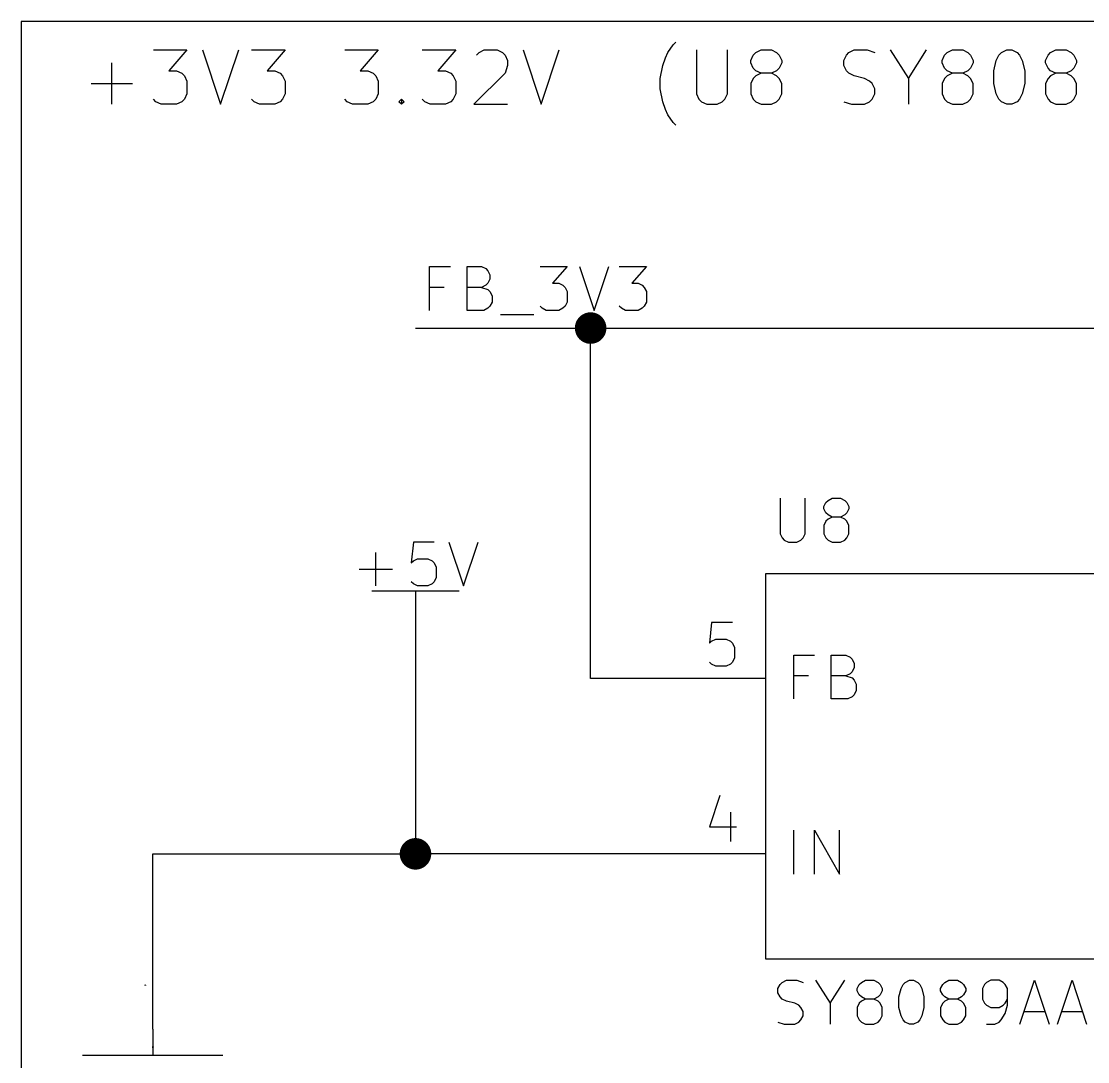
# Model space of a CAD drawing. Header units: millimetres. Extents: x 5 to 293, y -205 to -3.
# Drawn here: x 182.88 to 213.8, y -91.11 to -60.96 of the extents above; entities that cross this region are included whole.
import ezdxf

# ---------------------------------------------------------------- set-up
doc = ezdxf.new("R2010")
doc.units = ezdxf.units.MM
for name, color, linetype in [('GREENSIXTYFIVE', 129, 'CONTINUOUS'), ('LIGHTGREEN', 92, 'CONTINUOUS'), ('LIGHTMAGENTA', 212, 'CONTINUOUS'), ('LIGHTRED', 12, 'CONTINUOUS'), ('RED', 14, 'CONTINUOUS'), ('REDSIX', 19, 'CONTINUOUS')]:
    doc.layers.add(name, color=color, linetype=linetype)

msp = doc.modelspace()

# ---------------------------------------------------------------- linework, layer by layer
at = {"layer": 'GREENSIXTYFIVE', "linetype": 'CONTINUOUS'}
for p, q in [((204.8835, -74.7844), (204.8835, -75.8125)), ((204.8835, -74.7844), (204.8835, -75.8125)), ((205.6092, -75.8125), (205.6092, -74.7844)), ((205.6092, -75.8125), (205.6092, -74.7844)), ((206.2745, -74.8449), (206.3955, -74.7844)), ((206.2745, -74.8449), (206.3955, -74.7844)), ((206.3955, -74.7844), (206.6374, -74.7844)), ((206.3955, -74.7844), (206.6374, -74.7844)), ((206.6374, -74.7844), (206.7583, -74.8449)), ((206.6374, -74.7844), (206.7583, -74.8449)), ((206.1536, -75.0263), (206.214, -74.9054)), ((206.1536, -75.0263), (206.214, -74.9054)), ((206.1536, -75.0868), (206.1536, -75.0263)), ((206.1536, -75.0868), (206.1536, -75.0263)), ((206.214, -75.2078), (206.1536, -75.0868)), ((206.214, -75.2078), (206.1536, -75.0868)), ((206.214, -74.9054), (206.2745, -74.8449)), ((206.214, -74.9054), (206.2745, -74.8449)), ((206.7583, -74.8449), (206.8188, -74.9054)), ((206.7583, -74.8449), (206.8188, -74.9054)), ((206.8188, -74.9054), (206.8793, -75.0263)), ((206.8188, -74.9054), (206.8793, -75.0263)), ((206.8793, -75.0868), (206.8188, -75.2078)), ((206.8793, -75.0868), (206.8188, -75.2078)), ((206.8793, -75.0263), (206.8793, -75.0868)), ((206.8793, -75.0263), (206.8793, -75.0868)), ((206.214, -75.4497), (206.1536, -75.5706)), ((206.214, -75.4497), (206.1536, -75.5706)), ((206.2745, -75.2682), (206.214, -75.2078)), ((206.2745, -75.2682), (206.214, -75.2078)), ((206.2745, -75.3892), (206.214, -75.4497)), ((206.2745, -75.3892), (206.214, -75.4497)), ((206.3955, -75.3287), (206.2745, -75.2682)), ((206.3955, -75.3287), (206.2745, -75.2682)), ((206.3955, -75.3287), (206.2745, -75.3892)), ((206.3955, -75.3287), (206.2745, -75.3892)), ((206.6374, -75.3287), (206.3955, -75.3287)), ((206.6374, -75.3287), (206.3955, -75.3287)), ((206.7583, -75.2682), (206.6374, -75.3287)), ((206.7583, -75.2682), (206.6374, -75.3287)), ((206.7583, -75.3892), (206.6374, -75.3287)), ((206.7583, -75.3892), (206.6374, -75.3287)), ((206.8188, -75.2078), (206.7583, -75.2682)), ((206.8188, -75.2078), (206.7583, -75.2682)), ((206.8188, -75.4497), (206.7583, -75.3892)), ((206.8188, -75.4497), (206.7583, -75.3892)), ((206.8793, -75.5706), (206.8188, -75.4497)), ((206.8793, -75.5706), (206.8188, -75.4497)), ((206.1536, -75.5706), (206.1536, -75.8125)), ((206.1536, -75.5706), (206.1536, -75.8125)), ((206.8793, -75.8125), (206.8793, -75.5706)), ((206.8793, -75.8125), (206.8793, -75.5706)), ((194.2495, -76.0544), (194.1891, -76.6592)), ((194.8543, -76.0544), (194.2495, -76.0544)), ((195.2776, -76.0544), (195.7009, -77.3244)), ((195.7009, -77.3244), (196.1243, -76.0544)), ((204.8835, -75.8125), (204.944, -75.9335)), ((204.8835, -75.8125), (204.944, -75.9335)), ((204.944, -75.9335), (205.0045, -75.994)), ((204.944, -75.9335), (205.0045, -75.994)), ((205.0045, -75.994), (205.1254, -76.0544)), ((205.0045, -75.994), (205.1254, -76.0544)), ((205.1254, -76.0544), (205.3673, -76.0544)), ((205.1254, -76.0544), (205.3673, -76.0544)), ((205.3673, -76.0544), (205.4883, -75.994)), ((205.3673, -76.0544), (205.4883, -75.994)), ((205.4883, -75.994), (205.5488, -75.9335)), ((205.4883, -75.994), (205.5488, -75.9335)), ((205.5488, -75.9335), (205.6092, -75.8125)), ((205.5488, -75.9335), (205.6092, -75.8125)), ((206.1536, -75.8125), (206.214, -75.9335)), ((206.1536, -75.8125), (206.214, -75.9335)), ((206.214, -75.9335), (206.2745, -75.994)), ((206.214, -75.9335), (206.2745, -75.994)), ((206.2745, -75.994), (206.3955, -76.0544)), ((206.2745, -75.994), (206.3955, -76.0544)), ((206.3955, -76.0544), (206.6374, -76.0544)), ((206.3955, -76.0544), (206.6374, -76.0544)), ((206.6374, -76.0544), (206.7583, -75.994)), ((206.6374, -76.0544), (206.7583, -75.994)), ((206.7583, -75.994), (206.8188, -75.9335)), ((206.7583, -75.994), (206.8188, -75.9335)), ((206.8188, -75.9335), (206.8793, -75.8125)), ((206.8188, -75.9335), (206.8793, -75.8125)), ((193.1609, -77.3244), (193.1609, -76.3568)), ((194.1891, -76.6592), (194.2495, -76.5987)), ((194.2495, -76.5987), (194.3705, -76.5382)), ((194.3705, -76.5382), (194.6729, -76.5382)), ((194.6729, -76.5382), (194.7938, -76.5987)), ((194.7938, -76.5987), (194.8543, -76.6592)), ((194.8543, -76.6592), (194.9148, -76.7801)), ((192.6771, -76.8406), (193.6448, -76.8406)), ((194.9148, -76.7801), (194.9148, -77.0825)), ((194.2495, -77.264), (194.1891, -77.2035)), ((194.3705, -77.3244), (194.2495, -77.264)), ((194.7938, -77.264), (194.6729, -77.3244)), ((194.8543, -77.2035), (194.7938, -77.264)), ((194.9148, -77.0825), (194.8543, -77.2035)), ((194.6729, -77.3244), (194.3705, -77.3244)), ((205.2803, -80.5975), (205.2803, -79.3275)), ((205.2803, -79.3275), (205.8851, -79.3275)), ((205.2803, -80.5975), (205.2803, -79.3275)), ((205.2803, -79.3275), (205.8851, -79.3275)), ((206.3689, -80.5975), (206.3689, -79.3275)), ((206.3689, -79.3275), (206.7923, -79.3275)), ((206.3689, -80.5975), (206.3689, -79.3275)), ((206.3689, -79.3275), (206.7923, -79.3275)), ((206.7923, -79.3275), (206.9132, -79.388)), ((206.7923, -79.3275), (206.9132, -79.388)), ((206.9132, -79.388), (206.9737, -79.4485)), ((206.9132, -79.388), (206.9737, -79.4485)), ((206.9737, -79.4485), (207.0342, -79.5694)), ((206.9737, -79.4485), (207.0342, -79.5694)), ((207.0342, -79.6904), (206.9737, -79.8113)), ((207.0342, -79.6904), (206.9737, -79.8113)), ((207.0342, -79.5694), (207.0342, -79.6904)), ((207.0342, -79.5694), (207.0342, -79.6904)), ((205.7037, -79.9323), (205.2803, -79.9323)), ((205.7037, -79.9323), (205.2803, -79.9323)), ((206.7923, -79.9323), (206.3689, -79.9323)), ((206.7923, -79.9323), (206.3689, -79.9323)), ((206.9132, -79.8718), (206.7923, -79.9323)), ((206.9132, -79.8718), (206.7923, -79.9323)), ((206.7923, -79.9323), (206.9737, -79.9928)), ((206.7923, -79.9323), (206.9737, -79.9928)), ((206.9737, -79.8113), (206.9132, -79.8718)), ((206.9737, -79.8113), (206.9132, -79.8718)), ((206.9737, -79.9928), (207.0342, -80.0532)), ((206.9737, -79.9928), (207.0342, -80.0532)), ((207.0342, -80.0532), (207.0946, -80.1742)), ((207.0342, -80.0532), (207.0946, -80.1742)), ((207.0946, -80.3556), (207.0342, -80.4766)), ((207.0946, -80.3556), (207.0342, -80.4766)), ((207.0946, -80.1742), (207.0946, -80.3556)), ((207.0946, -80.1742), (207.0946, -80.3556)), ((206.8527, -80.5975), (206.3689, -80.5975)), ((206.8527, -80.5975), (206.3689, -80.5975)), ((206.9737, -80.5371), (206.8527, -80.5975)), ((206.9737, -80.5371), (206.8527, -80.5975)), ((207.0342, -80.4766), (206.9737, -80.5371)), ((207.0342, -80.4766), (206.9737, -80.5371)), ((205.2803, -85.6775), (205.2803, -84.4075)), ((205.2803, -85.6775), (205.2803, -84.4075)), ((205.8851, -85.6775), (205.8851, -84.4075)), ((205.8851, -84.4075), (206.6108, -85.6775)), ((205.8851, -85.6775), (205.8851, -84.4075)), ((205.8851, -84.4075), (206.6108, -85.6775)), ((206.6108, -85.6775), (206.6108, -84.4075)), ((206.6108, -85.6775), (206.6108, -84.4075)), ((204.8231, -88.9963), (204.8835, -88.8754)), ((204.8231, -88.9963), (204.8835, -88.8754)), ((204.8231, -89.1173), (204.8231, -88.9963)), ((204.8231, -89.1173), (204.8231, -88.9963)), ((204.8835, -88.8754), (204.944, -88.8149)), ((204.8835, -88.8754), (204.944, -88.8149)), ((204.944, -88.8149), (205.065, -88.7544)), ((204.944, -88.8149), (205.065, -88.7544)), ((205.065, -88.7544), (205.3673, -88.7544)), ((205.065, -88.7544), (205.3673, -88.7544)), ((205.3673, -88.7544), (205.5488, -88.8149)), ((205.3673, -88.7544), (205.5488, -88.8149)), ((205.9116, -88.7544), (206.3349, -89.4197)), ((205.9116, -88.7544), (206.3349, -89.4197)), ((206.3349, -89.4197), (206.7583, -88.7544)), ((206.3349, -89.4197), (206.7583, -88.7544)), ((207.1212, -88.9963), (207.1816, -88.8754)), ((207.1212, -88.9963), (207.1816, -88.8754)), ((207.1212, -89.0568), (207.1212, -88.9963)), ((207.1212, -89.0568), (207.1212, -88.9963)), ((207.1816, -89.1778), (207.1212, -89.0568)), ((207.1816, -89.1778), (207.1212, -89.0568)), ((207.1816, -88.8754), (207.2421, -88.8149)), ((207.1816, -88.8754), (207.2421, -88.8149)), ((207.2421, -88.8149), (207.3631, -88.7544)), ((207.2421, -88.8149), (207.3631, -88.7544)), ((207.3631, -88.7544), (207.605, -88.7544)), ((207.3631, -88.7544), (207.605, -88.7544)), ((207.605, -88.7544), (207.7259, -88.8149)), ((207.605, -88.7544), (207.7259, -88.8149)), ((207.7259, -88.8149), (207.7864, -88.8754)), ((207.7259, -88.8149), (207.7864, -88.8754)), ((207.7864, -88.8754), (207.8469, -88.9963)), ((207.7864, -88.8754), (207.8469, -88.9963)), ((207.8469, -89.0568), (207.7864, -89.1778)), ((207.8469, -89.0568), (207.7864, -89.1778)), ((207.8469, -88.9963), (207.8469, -89.0568)), ((207.8469, -88.9963), (207.8469, -89.0568)), ((208.3307, -89.2382), (208.3911, -88.9963)), ((208.3307, -89.2382), (208.3911, -88.9963)), ((208.3911, -88.9963), (208.4516, -88.8754)), ((208.3911, -88.9963), (208.4516, -88.8754)), ((208.4516, -88.8754), (208.5121, -88.8149)), ((208.4516, -88.8754), (208.5121, -88.8149)), ((208.5121, -88.8149), (208.633, -88.7544)), ((208.5121, -88.8149), (208.633, -88.7544)), ((208.633, -88.7544), (208.754, -88.7544)), ((208.633, -88.7544), (208.754, -88.7544)), ((208.754, -88.7544), (208.8749, -88.8149)), ((208.754, -88.7544), (208.8749, -88.8149)), ((208.8749, -88.8149), (208.9354, -88.8754)), ((208.8749, -88.8149), (208.9354, -88.8754)), ((208.9354, -88.8754), (208.9959, -88.9963)), ((208.9354, -88.8754), (208.9959, -88.9963)), ((208.9959, -88.9963), (209.0564, -89.2382)), ((208.9959, -88.9963), (209.0564, -89.2382)), ((209.5402, -88.9963), (209.6006, -88.8754)), ((209.5402, -88.9963), (209.6006, -88.8754)), ((209.5402, -89.0568), (209.5402, -88.9963)), ((209.5402, -89.0568), (209.5402, -88.9963)), ((209.6006, -89.1778), (209.5402, -89.0568)), ((209.6006, -89.1778), (209.5402, -89.0568)), ((209.6006, -88.8754), (209.6611, -88.8149)), ((209.6006, -88.8754), (209.6611, -88.8149)), ((209.6611, -88.8149), (209.7821, -88.7544)), ((209.6611, -88.8149), (209.7821, -88.7544)), ((209.7821, -88.7544), (210.024, -88.7544)), ((209.7821, -88.7544), (210.024, -88.7544)), ((210.024, -88.7544), (210.1449, -88.8149)), ((210.024, -88.7544), (210.1449, -88.8149)), ((210.1449, -88.8149), (210.2054, -88.8754)), ((210.1449, -88.8149), (210.2054, -88.8754)), ((210.2054, -88.8754), (210.2659, -88.9963)), ((210.2054, -88.8754), (210.2659, -88.9963)), ((210.2659, -89.0568), (210.2054, -89.1778)), ((210.2659, -89.0568), (210.2054, -89.1778)), ((210.2659, -88.9963), (210.2659, -89.0568)), ((210.2659, -88.9963), (210.2659, -89.0568)), ((210.8101, -88.8754), (210.7497, -88.9963)), ((210.8101, -88.8754), (210.7497, -88.9963)), ((210.7497, -88.9963), (210.7497, -89.2987)), ((210.7497, -88.9963), (210.7497, -89.2987)), ((210.8706, -88.8149), (210.8101, -88.8754)), ((210.8706, -88.8149), (210.8101, -88.8754)), ((210.9916, -88.7544), (210.8706, -88.8149)), ((210.9916, -88.7544), (210.8706, -88.8149)), ((211.2335, -88.7544), (210.9916, -88.7544)), ((211.2335, -88.7544), (210.9916, -88.7544)), ((211.3544, -88.8149), (211.2335, -88.7544)), ((211.3544, -88.8149), (211.2335, -88.7544)), ((211.4149, -88.8754), (211.3544, -88.8149)), ((211.4149, -88.8754), (211.3544, -88.8149)), ((211.4754, -88.9963), (211.4149, -88.8754)), ((211.4754, -88.9963), (211.4149, -88.8754)), ((211.4754, -89.4801), (211.4754, -88.9963)), ((211.4754, -89.4801), (211.4754, -88.9963)), ((211.8382, -90.0244), (212.2615, -88.7544)), ((211.8382, -90.0244), (212.2615, -88.7544)), ((212.2615, -88.7544), (212.6849, -90.0244)), ((212.2615, -88.7544), (212.6849, -90.0244)), ((212.9268, -90.0244), (213.3501, -88.7544)), ((212.9268, -90.0244), (213.3501, -88.7544)), ((213.3501, -88.7544), (213.7735, -90.0244)), ((213.3501, -88.7544), (213.7735, -90.0244)), ((204.8835, -89.2382), (204.8231, -89.1173)), ((204.8835, -89.2382), (204.8231, -89.1173)), ((204.944, -89.2987), (204.8835, -89.2382)), ((204.944, -89.2987), (204.8835, -89.2382)), ((205.065, -89.3592), (204.944, -89.2987)), ((205.065, -89.3592), (204.944, -89.2987)), ((205.3069, -89.4197), (205.065, -89.3592)), ((205.3069, -89.4197), (205.065, -89.3592)), ((207.2421, -89.2382), (207.1816, -89.1778)), ((207.2421, -89.2382), (207.1816, -89.1778)), ((207.2421, -89.3592), (207.1816, -89.4197)), ((207.2421, -89.3592), (207.1816, -89.4197)), ((207.3631, -89.2987), (207.2421, -89.2382)), ((207.3631, -89.2987), (207.2421, -89.2382)), ((207.3631, -89.2987), (207.2421, -89.3592)), ((207.3631, -89.2987), (207.2421, -89.3592)), ((207.605, -89.2987), (207.3631, -89.2987)), ((207.605, -89.2987), (207.3631, -89.2987)), ((207.7259, -89.2382), (207.605, -89.2987)), ((207.7259, -89.2382), (207.605, -89.2987)), ((207.7259, -89.3592), (207.605, -89.2987)), ((207.7259, -89.3592), (207.605, -89.2987)), ((207.7864, -89.1778), (207.7259, -89.2382)), ((207.7864, -89.1778), (207.7259, -89.2382)), ((207.7864, -89.4197), (207.7259, -89.3592)), ((207.7864, -89.4197), (207.7259, -89.3592)), ((208.3307, -89.5406), (208.3307, -89.2382)), ((208.3307, -89.5406), (208.3307, -89.2382)), ((209.0564, -89.2382), (209.0564, -89.5406)), ((209.0564, -89.2382), (209.0564, -89.5406)), ((209.6611, -89.2382), (209.6006, -89.1778)), ((209.6611, -89.2382), (209.6006, -89.1778)), ((209.6611, -89.3592), (209.6006, -89.4197)), ((209.6611, -89.3592), (209.6006, -89.4197)), ((209.7821, -89.2987), (209.6611, -89.2382)), ((209.7821, -89.2987), (209.6611, -89.2382)), ((209.7821, -89.2987), (209.6611, -89.3592)), ((209.7821, -89.2987), (209.6611, -89.3592)), ((210.024, -89.2987), (209.7821, -89.2987)), ((210.024, -89.2987), (209.7821, -89.2987)), ((210.1449, -89.2382), (210.024, -89.2987)), ((210.1449, -89.2382), (210.024, -89.2987)), ((210.1449, -89.3592), (210.024, -89.2987)), ((210.1449, -89.3592), (210.024, -89.2987)), ((210.2054, -89.1778), (210.1449, -89.2382)), ((210.2054, -89.1778), (210.1449, -89.2382)), ((210.2054, -89.4197), (210.1449, -89.3592)), ((210.2054, -89.4197), (210.1449, -89.3592)), ((210.7497, -89.2987), (210.8101, -89.4197)), ((210.7497, -89.2987), (210.8101, -89.4197)), ((211.4149, -89.4197), (211.4754, -89.2987)), ((211.4149, -89.4197), (211.4754, -89.2987)), ((205.4278, -89.4801), (205.3069, -89.4197)), ((205.4278, -89.4801), (205.3069, -89.4197)), ((205.4883, -89.5406), (205.4278, -89.4801)), ((205.4883, -89.5406), (205.4278, -89.4801)), ((205.5488, -89.6616), (205.4883, -89.5406)), ((205.5488, -89.6616), (205.4883, -89.5406)), ((205.5488, -89.7825), (205.5488, -89.6616)), ((205.5488, -89.7825), (205.5488, -89.6616)), ((206.3349, -89.4197), (206.3349, -90.0244)), ((206.3349, -89.4197), (206.3349, -90.0244)), ((207.1816, -89.4197), (207.1212, -89.5406)), ((207.1816, -89.4197), (207.1212, -89.5406)), ((207.1212, -89.5406), (207.1212, -89.7825)), ((207.1212, -89.5406), (207.1212, -89.7825)), ((207.8469, -89.5406), (207.7864, -89.4197)), ((207.8469, -89.5406), (207.7864, -89.4197)), ((207.8469, -89.7825), (207.8469, -89.5406)), ((207.8469, -89.7825), (207.8469, -89.5406)), ((208.3911, -89.7825), (208.3307, -89.5406)), ((208.3911, -89.7825), (208.3307, -89.5406)), ((209.0564, -89.5406), (208.9959, -89.7825)), ((209.0564, -89.5406), (208.9959, -89.7825)), ((209.6006, -89.4197), (209.5402, -89.5406)), ((209.6006, -89.4197), (209.5402, -89.5406)), ((209.5402, -89.5406), (209.5402, -89.7825)), ((209.5402, -89.5406), (209.5402, -89.7825)), ((210.2659, -89.5406), (210.2054, -89.4197)), ((210.2659, -89.5406), (210.2054, -89.4197)), ((210.2659, -89.7825), (210.2659, -89.5406)), ((210.2659, -89.7825), (210.2659, -89.5406)), ((210.8101, -89.4197), (210.8706, -89.4801)), ((210.8101, -89.4197), (210.8706, -89.4801)), ((210.8706, -89.4801), (210.9916, -89.5406)), ((210.8706, -89.4801), (210.9916, -89.5406)), ((210.9916, -89.5406), (211.2335, -89.5406)), ((210.9916, -89.5406), (211.2335, -89.5406)), ((211.2335, -89.5406), (211.3544, -89.4801)), ((211.2335, -89.5406), (211.3544, -89.4801)), ((211.3544, -89.4801), (211.4149, -89.4197)), ((211.3544, -89.4801), (211.4149, -89.4197)), ((211.4149, -89.722), (211.4754, -89.4801)), ((211.4149, -89.722), (211.4754, -89.4801)), ((211.9592, -89.6616), (212.5639, -89.6616)), ((211.9592, -89.6616), (212.5639, -89.6616)), ((213.0478, -89.6616), (213.6525, -89.6616)), ((213.0478, -89.6616), (213.6525, -89.6616)), ((204.8231, -89.964), (205.0045, -90.0244)), ((204.8231, -89.964), (205.0045, -90.0244)), ((205.3069, -90.0244), (205.4278, -89.964)), ((205.3069, -90.0244), (205.4278, -89.964)), ((205.4278, -89.964), (205.4883, -89.9035)), ((205.4278, -89.964), (205.4883, -89.9035)), ((205.4883, -89.9035), (205.5488, -89.7825)), ((205.4883, -89.9035), (205.5488, -89.7825)), ((207.1212, -89.7825), (207.1816, -89.9035)), ((207.1212, -89.7825), (207.1816, -89.9035)), ((207.1816, -89.9035), (207.2421, -89.964)), ((207.1816, -89.9035), (207.2421, -89.964)), ((207.2421, -89.964), (207.3631, -90.0244)), ((207.2421, -89.964), (207.3631, -90.0244)), ((207.605, -90.0244), (207.7259, -89.964)), ((207.605, -90.0244), (207.7259, -89.964)), ((207.7259, -89.964), (207.7864, -89.9035)), ((207.7259, -89.964), (207.7864, -89.9035)), ((207.7864, -89.9035), (207.8469, -89.7825)), ((207.7864, -89.9035), (207.8469, -89.7825)), ((208.4516, -89.9035), (208.3911, -89.7825)), ((208.4516, -89.9035), (208.3911, -89.7825)), ((208.5121, -89.964), (208.4516, -89.9035)), ((208.5121, -89.964), (208.4516, -89.9035)), ((208.633, -90.0244), (208.5121, -89.964)), ((208.633, -90.0244), (208.5121, -89.964)), ((208.8749, -89.964), (208.754, -90.0244)), ((208.8749, -89.964), (208.754, -90.0244)), ((208.9354, -89.9035), (208.8749, -89.964)), ((208.9354, -89.9035), (208.8749, -89.964)), ((208.9959, -89.7825), (208.9354, -89.9035)), ((208.9959, -89.7825), (208.9354, -89.9035)), ((209.5402, -89.7825), (209.6006, -89.9035)), ((209.5402, -89.7825), (209.6006, -89.9035)), ((209.6006, -89.9035), (209.6611, -89.964)), ((209.6006, -89.9035), (209.6611, -89.964)), ((209.6611, -89.964), (209.7821, -90.0244)), ((209.6611, -89.964), (209.7821, -90.0244)), ((210.024, -90.0244), (210.1449, -89.964)), ((210.024, -90.0244), (210.1449, -89.964)), ((210.1449, -89.964), (210.2054, -89.9035)), ((210.1449, -89.964), (210.2054, -89.9035)), ((210.2054, -89.9035), (210.2659, -89.7825)), ((210.2054, -89.9035), (210.2659, -89.7825)), ((211.1125, -90.0244), (211.2335, -89.964)), ((211.1125, -90.0244), (211.2335, -89.964)), ((211.2335, -89.964), (211.2939, -89.9035)), ((211.2335, -89.964), (211.2939, -89.9035)), ((211.2939, -89.9035), (211.4149, -89.722)), ((211.2939, -89.9035), (211.4149, -89.722)), ((205.0045, -90.0244), (205.3069, -90.0244)), ((205.0045, -90.0244), (205.3069, -90.0244)), ((207.3631, -90.0244), (207.605, -90.0244)), ((207.3631, -90.0244), (207.605, -90.0244)), ((208.754, -90.0244), (208.633, -90.0244)), ((208.754, -90.0244), (208.633, -90.0244)), ((209.7821, -90.0244), (210.024, -90.0244)), ((209.7821, -90.0244), (210.024, -90.0244)), ((210.8706, -90.0244), (211.1125, -90.0244)), ((210.8706, -90.0244), (211.1125, -90.0244)), ((186.7018, -90.6901), (186.6764, -90.6901)), ((186.6764, -90.6901), (186.68, -90.6925)), ((186.7018, -90.6901), (186.6764, -90.6901)), ((186.6764, -90.6901), (186.68, -90.6925)), ((186.68, -90.6925), (186.6824, -90.6949)), ((186.68, -90.6925), (186.6824, -90.6949)), ((186.6824, -90.6949), (186.6836, -90.6973)), ((186.6824, -90.6949), (186.6836, -90.6973)), ((186.7018, -90.6828), (186.7018, -90.6973)), ((186.7018, -90.6828), (186.7018, -90.6973))]:
    msp.add_line(p, q, dxfattribs=at)
at = {"layer": 'LIGHTGREEN', "linetype": 'CONTINUOUS'}
for p, q in [((194.31, -69.85), (199.39, -69.85)), ((199.39, -69.85), (250.19, -69.85)), ((199.39, -80.01), (199.39, -69.85)), ((194.31, -80.01), (194.31, -85.09)), ((201.93, -80.01), (199.39, -80.01)), ((186.69, -85.09), (194.31, -85.09)), ((186.69, -87.63), (186.69, -85.09)), ((201.93, -85.09), (194.31, -85.09))]:
    msp.add_line(p, q, dxfattribs=at)
at = {"layer": 'LIGHTGREEN', "const_width": 0.4572}
for points in [[(199.1614, -69.85, 1), (199.6186, -69.85, 1)], [(194.0814, -85.09, 1), (194.5386, -85.09, 1)]]:
    msp.add_lwpolyline(points, format="xyb", close=True, dxfattribs=at)
at = {"layer": 'LIGHTMAGENTA', "linetype": 'CONTINUOUS'}
for p, q in [((182.88, -60.96), (182.88, -114.3)), ((293.37, -60.96), (182.88, -60.96)), ((186.7082, -61.7906), (187.6831, -61.7906)), ((187.6831, -61.7906), (187.1582, -62.3906)), ((188.133, -61.7906), (188.658, -63.3654)), ((188.658, -63.3654), (189.1829, -61.7906)), ((189.5578, -61.7906), (190.5327, -61.7906)), ((190.5327, -61.7906), (190.0078, -62.3906)), ((192.2574, -61.7906), (193.2323, -61.7906)), ((193.2323, -61.7906), (192.7074, -62.3906)), ((194.5071, -61.7906), (195.482, -61.7906)), ((195.482, -61.7906), (194.9571, -62.3906)), ((196.1569, -61.8656), (196.3069, -61.7906)), ((196.3069, -61.7906), (196.6818, -61.7906)), ((196.6818, -61.7906), (196.8318, -61.8656)), ((197.4317, -61.7906), (197.9567, -63.3654)), ((197.9567, -63.3654), (198.4816, -61.7906)), ((201.6311, -61.8656), (201.7811, -61.6407)), ((201.7811, -61.6407), (201.856, -61.5657)), ((202.456, -61.7906), (202.456, -63.0655)), ((203.3559, -63.0655), (203.3559, -61.7906)), ((204.1808, -61.8656), (204.3308, -61.7906)), ((204.3308, -61.7906), (204.6307, -61.7906)), ((204.6307, -61.7906), (204.7807, -61.8656)), ((206.8804, -61.8656), (207.0304, -61.7906)), ((207.0304, -61.7906), (207.4053, -61.7906)), ((207.4053, -61.7906), (207.6303, -61.8656)), ((208.0802, -61.7906), (208.6052, -62.6155)), ((208.6052, -62.6155), (209.1301, -61.7906)), ((209.73, -61.8656), (209.88, -61.7906)), ((209.88, -61.7906), (210.1799, -61.7906)), ((210.1799, -61.7906), (210.3299, -61.8656)), ((211.3048, -61.8656), (211.4548, -61.7906)), ((211.4548, -61.7906), (211.6047, -61.7906)), ((211.6047, -61.7906), (211.7547, -61.8656)), ((212.7296, -61.8656), (212.8796, -61.7906)), ((212.8796, -61.7906), (213.1795, -61.7906)), ((213.1795, -61.7906), (213.3295, -61.8656)), ((196.0819, -61.9406), (196.1569, -61.8656)), ((196.8318, -61.8656), (196.9068, -61.9406)), ((196.9068, -61.9406), (196.9818, -62.0906)), ((196.9818, -62.0906), (196.9818, -62.2406)), ((201.4811, -62.2406), (201.5561, -62.0156)), ((201.5561, -62.0156), (201.6311, -61.8656)), ((204.0308, -62.0906), (204.1058, -61.9406)), ((204.0308, -62.1656), (204.0308, -62.0906)), ((204.1058, -61.9406), (204.1808, -61.8656)), ((204.7807, -61.8656), (204.8557, -61.9406)), ((204.8557, -61.9406), (204.9307, -62.0906)), ((204.9307, -62.0906), (204.9307, -62.1656)), ((206.7304, -62.0906), (206.8054, -61.9406)), ((206.7304, -62.2406), (206.7304, -62.0906)), ((206.8054, -61.9406), (206.8804, -61.8656)), ((209.58, -62.0906), (209.655, -61.9406)), ((209.58, -62.1656), (209.58, -62.0906)), ((209.655, -61.9406), (209.73, -61.8656)), ((210.3299, -61.8656), (210.4049, -61.9406)), ((210.4049, -61.9406), (210.4799, -62.0906)), ((210.4799, -62.0906), (210.4799, -62.1656)), ((211.0798, -62.3906), (211.1548, -62.0906)), ((211.1548, -62.0906), (211.2298, -61.9406)), ((211.2298, -61.9406), (211.3048, -61.8656)), ((211.7547, -61.8656), (211.8297, -61.9406)), ((211.8297, -61.9406), (211.9047, -62.0906)), ((211.9047, -62.0906), (211.9797, -62.3906)), ((212.5796, -62.0906), (212.6546, -61.9406)), ((212.5796, -62.1656), (212.5796, -62.0906)), ((212.6546, -61.9406), (212.7296, -61.8656)), ((213.3295, -61.8656), (213.4045, -61.9406)), ((213.4045, -61.9406), (213.4795, -62.0906)), ((213.4795, -62.0906), (213.4795, -62.1656)), ((185.5083, -63.3654), (185.5083, -62.1656)), ((187.1582, -62.3906), (187.3831, -62.3906)), ((187.3831, -62.3906), (187.5331, -62.4656)), ((187.5331, -62.4656), (187.6081, -62.5405)), ((190.0078, -62.3906), (190.2327, -62.3906)), ((190.2327, -62.3906), (190.3827, -62.4656)), ((190.3827, -62.4656), (190.4577, -62.5405)), ((192.7074, -62.3906), (192.9323, -62.3906)), ((192.9323, -62.3906), (193.0823, -62.4656)), ((193.0823, -62.4656), (193.1573, -62.5405)), ((194.9571, -62.3906), (195.182, -62.3906)), ((195.182, -62.3906), (195.332, -62.4656)), ((195.332, -62.4656), (195.407, -62.5405)), ((196.9068, -62.4656), (196.0069, -63.3654)), ((196.9818, -62.2406), (196.9068, -62.4656)), ((201.4061, -62.6155), (201.4811, -62.2406)), ((204.1058, -62.3156), (204.0308, -62.1656)), ((204.1808, -62.3906), (204.1058, -62.3156)), ((204.3308, -62.4656), (204.1808, -62.3906)), ((204.3308, -62.4656), (204.1808, -62.5405)), ((204.6307, -62.4656), (204.3308, -62.4656)), ((204.7807, -62.3906), (204.6307, -62.4656)), ((204.7807, -62.5405), (204.6307, -62.4656)), ((204.8557, -62.3156), (204.7807, -62.3906)), ((204.9307, -62.1656), (204.8557, -62.3156)), ((206.8054, -62.3906), (206.7304, -62.2406)), ((206.8804, -62.4656), (206.8054, -62.3906)), ((207.0304, -62.5405), (206.8804, -62.4656)), ((209.655, -62.3156), (209.58, -62.1656)), ((209.73, -62.3906), (209.655, -62.3156)), ((209.88, -62.4656), (209.73, -62.3906)), ((209.88, -62.4656), (209.73, -62.5405)), ((210.1799, -62.4656), (209.88, -62.4656)), ((210.3299, -62.3906), (210.1799, -62.4656)), ((210.3299, -62.5405), (210.1799, -62.4656)), ((210.4049, -62.3156), (210.3299, -62.3906)), ((210.4799, -62.1656), (210.4049, -62.3156)), ((211.0798, -62.7655), (211.0798, -62.3906)), ((211.9797, -62.3906), (211.9797, -62.7655)), ((212.6546, -62.3156), (212.5796, -62.1656)), ((212.7296, -62.3906), (212.6546, -62.3156)), ((212.8796, -62.4656), (212.7296, -62.3906)), ((212.8796, -62.4656), (212.7296, -62.5405)), ((213.1795, -62.4656), (212.8796, -62.4656)), ((213.3295, -62.3906), (213.1795, -62.4656)), ((213.3295, -62.5405), (213.1795, -62.4656)), ((213.4045, -62.3156), (213.3295, -62.3906)), ((213.4795, -62.1656), (213.4045, -62.3156)), ((184.9084, -62.7655), (186.1083, -62.7655)), ((187.6081, -62.5405), (187.6831, -62.6905)), ((187.6831, -62.6905), (187.6831, -63.0655)), ((190.4577, -62.5405), (190.5327, -62.6905)), ((190.5327, -62.6905), (190.5327, -63.0655)), ((193.1573, -62.5405), (193.2323, -62.6905)), ((193.2323, -62.6905), (193.2323, -63.0655)), ((195.407, -62.5405), (195.482, -62.6905)), ((195.482, -62.6905), (195.482, -63.0655)), ((201.4061, -62.9155), (201.4061, -62.6155)), ((204.1058, -62.6155), (204.0308, -62.7655)), ((204.0308, -62.7655), (204.0308, -63.0655)), ((204.1808, -62.5405), (204.1058, -62.6155)), ((204.8557, -62.6155), (204.7807, -62.5405)), ((204.9307, -62.7655), (204.8557, -62.6155)), ((204.9307, -63.0655), (204.9307, -62.7655)), ((207.3303, -62.6155), (207.0304, -62.5405)), ((207.4803, -62.6905), (207.3303, -62.6155)), ((207.5553, -62.7655), (207.4803, -62.6905)), ((207.6303, -62.9155), (207.5553, -62.7655)), ((208.6052, -62.6155), (208.6052, -63.3654)), ((209.655, -62.6155), (209.58, -62.7655)), ((209.58, -62.7655), (209.58, -63.0655)), ((209.73, -62.5405), (209.655, -62.6155)), ((210.4049, -62.6155), (210.3299, -62.5405)), ((210.4799, -62.7655), (210.4049, -62.6155)), ((210.4799, -63.0655), (210.4799, -62.7655)), ((211.1548, -63.0655), (211.0798, -62.7655)), ((211.9797, -62.7655), (211.9047, -63.0655)), ((212.6546, -62.6155), (212.5796, -62.7655)), ((212.5796, -62.7655), (212.5796, -63.0655)), ((212.7296, -62.5405), (212.6546, -62.6155)), ((213.4045, -62.6155), (213.3295, -62.5405)), ((213.4795, -62.7655), (213.4045, -62.6155)), ((213.4795, -63.0655), (213.4795, -62.7655)), ((187.6831, -63.0655), (187.6081, -63.2155)), ((190.5327, -63.0655), (190.4577, -63.2155)), ((193.2323, -63.0655), (193.1573, -63.2155)), ((195.482, -63.0655), (195.407, -63.2155)), ((201.4811, -63.2905), (201.4061, -62.9155)), ((202.456, -63.0655), (202.531, -63.2155)), ((203.2809, -63.2155), (203.3559, -63.0655)), ((204.0308, -63.0655), (204.1058, -63.2155)), ((204.8557, -63.2155), (204.9307, -63.0655)), ((207.5553, -63.2155), (207.6303, -63.0655)), ((207.6303, -63.0655), (207.6303, -62.9155)), ((209.58, -63.0655), (209.655, -63.2155)), ((210.4049, -63.2155), (210.4799, -63.0655)), ((211.2298, -63.2155), (211.1548, -63.0655)), ((211.9047, -63.0655), (211.8297, -63.2155)), ((212.5796, -63.0655), (212.6546, -63.2155)), ((213.4045, -63.2155), (213.4795, -63.0655)), ((186.7832, -63.2905), (186.7082, -63.2155)), ((186.9332, -63.3654), (186.7832, -63.2905)), ((187.3831, -63.3654), (186.9332, -63.3654)), ((187.5331, -63.2905), (187.3831, -63.3654)), ((187.6081, -63.2155), (187.5331, -63.2905)), ((189.6328, -63.2905), (189.5578, -63.2155)), ((189.7828, -63.3654), (189.6328, -63.2905)), ((190.2327, -63.3654), (189.7828, -63.3654)), ((190.3827, -63.2905), (190.2327, -63.3654)), ((190.4577, -63.2155), (190.3827, -63.2905)), ((192.3324, -63.2905), (192.2574, -63.2155)), ((192.4824, -63.3654), (192.3324, -63.2905)), ((192.9323, -63.3654), (192.4824, -63.3654)), ((193.0823, -63.2905), (192.9323, -63.3654)), ((193.1573, -63.2155), (193.0823, -63.2905)), ((193.8322, -63.2905), (193.9072, -63.2155)), ((193.9072, -63.3654), (193.8322, -63.2905)), ((193.9072, -63.2155), (193.9822, -63.2905)), ((193.9072, -63.2155), (193.9072, -63.3654)), ((193.9822, -63.2905), (193.9072, -63.3654)), ((194.5821, -63.2905), (194.5071, -63.2155)), ((194.7321, -63.3654), (194.5821, -63.2905)), ((195.182, -63.3654), (194.7321, -63.3654)), ((195.332, -63.2905), (195.182, -63.3654)), ((195.407, -63.2155), (195.332, -63.2905)), ((196.0069, -63.3654), (196.9818, -63.3654)), ((201.5561, -63.5154), (201.4811, -63.2905)), ((202.531, -63.2155), (202.606, -63.2905)), ((202.606, -63.2905), (202.756, -63.3654)), ((202.756, -63.3654), (203.0559, -63.3654)), ((203.0559, -63.3654), (203.2059, -63.2905)), ((203.2059, -63.2905), (203.2809, -63.2155)), ((204.1058, -63.2155), (204.1808, -63.2905)), ((204.1808, -63.2905), (204.3308, -63.3654)), ((204.3308, -63.3654), (204.6307, -63.3654)), ((204.6307, -63.3654), (204.7807, -63.2905)), ((204.7807, -63.2905), (204.8557, -63.2155)), ((206.7304, -63.2905), (206.9554, -63.3654)), ((206.9554, -63.3654), (207.3303, -63.3654)), ((207.3303, -63.3654), (207.4803, -63.2905)), ((207.4803, -63.2905), (207.5553, -63.2155)), ((209.655, -63.2155), (209.73, -63.2905)), ((209.73, -63.2905), (209.88, -63.3654)), ((209.88, -63.3654), (210.1799, -63.3654)), ((210.1799, -63.3654), (210.3299, -63.2905)), ((210.3299, -63.2905), (210.4049, -63.2155)), ((211.3048, -63.2905), (211.2298, -63.2155)), ((211.4548, -63.3654), (211.3048, -63.2905)), ((211.6047, -63.3654), (211.4548, -63.3654)), ((211.7547, -63.2905), (211.6047, -63.3654)), ((211.8297, -63.2155), (211.7547, -63.2905)), ((212.6546, -63.2155), (212.7296, -63.2905)), ((212.7296, -63.2905), (212.8796, -63.3654)), ((212.8796, -63.3654), (213.1795, -63.3654)), ((213.1795, -63.3654), (213.3295, -63.2905)), ((213.3295, -63.2905), (213.4045, -63.2155)), ((201.6311, -63.6654), (201.5561, -63.5154)), ((201.7811, -63.8904), (201.6311, -63.6654)), ((201.856, -63.9654), (201.7811, -63.8904))]:
    msp.add_line(p, q, dxfattribs=at)
at = {"layer": 'LIGHTRED', "linetype": 'CONTINUOUS'}
for p, q in [((202.8976, -78.3813), (202.8372, -78.9861)), ((202.8976, -78.3813), (202.8372, -78.9861)), ((203.5024, -78.3813), (202.8976, -78.3813)), ((203.5024, -78.3813), (202.8976, -78.3813)), ((202.8372, -78.9861), (202.8976, -78.9256)), ((202.8372, -78.9861), (202.8976, -78.9256)), ((202.8976, -78.9256), (203.0186, -78.8651)), ((202.8976, -78.9256), (203.0186, -78.8651)), ((203.0186, -78.8651), (203.321, -78.8651)), ((203.0186, -78.8651), (203.321, -78.8651)), ((203.321, -78.8651), (203.4419, -78.9256)), ((203.321, -78.8651), (203.4419, -78.9256)), ((203.4419, -78.9256), (203.5024, -78.9861)), ((203.4419, -78.9256), (203.5024, -78.9861)), ((203.5024, -78.9861), (203.5629, -79.107)), ((203.5024, -78.9861), (203.5629, -79.107)), ((203.5629, -79.107), (203.5629, -79.4094)), ((203.5629, -79.107), (203.5629, -79.4094)), ((203.5629, -79.4094), (203.5024, -79.5304)), ((203.5629, -79.4094), (203.5024, -79.5304)), ((202.8976, -79.5909), (202.8372, -79.5304)), ((202.8976, -79.5909), (202.8372, -79.5304)), ((203.0186, -79.6513), (202.8976, -79.5909)), ((203.0186, -79.6513), (202.8976, -79.5909)), ((203.321, -79.6513), (203.0186, -79.6513)), ((203.321, -79.6513), (203.0186, -79.6513)), ((203.4419, -79.5909), (203.321, -79.6513)), ((203.4419, -79.5909), (203.321, -79.6513)), ((203.5024, -79.5304), (203.4419, -79.5909)), ((203.5024, -79.5304), (203.4419, -79.5909)), ((203.1395, -83.4009), (202.8372, -84.308)), ((203.1395, -83.4009), (202.8372, -84.308)), ((203.4419, -83.8847), (203.4419, -84.7313)), ((203.4419, -83.8847), (203.4419, -84.7313)), ((202.8372, -84.308), (203.6233, -84.308)), ((202.8372, -84.308), (203.6233, -84.308)), ((186.4837, -88.9), (186.4583, -88.9)), ((186.4583, -88.9), (186.4619, -88.9024)), ((186.4837, -88.9), (186.4583, -88.9)), ((186.4583, -88.9), (186.4619, -88.9024)), ((186.4619, -88.9024), (186.4643, -88.9048)), ((186.4619, -88.9024), (186.4643, -88.9048)), ((186.4643, -88.9048), (186.4655, -88.9072)), ((186.4643, -88.9048), (186.4655, -88.9072)), ((186.4837, -88.8927), (186.4837, -88.9072)), ((186.4837, -88.8927), (186.4837, -88.9072))]:
    msp.add_line(p, q, dxfattribs=at)
at = {"layer": 'RED', "linetype": 'CONTINUOUS'}
for p, q in [((204.47, -88.138), (204.47, -76.962)), ((204.47, -76.962), (219.71, -76.962)), ((193.04, -77.47), (195.58, -77.47)), ((194.31, -77.47), (194.31, -78.74)), ((194.31, -78.74), (194.31, -80.01)), ((204.47, -80.01), (201.93, -80.01)), ((204.47, -80.01), (201.93, -80.01)), ((204.47, -85.09), (201.93, -85.09)), ((204.47, -85.09), (201.93, -85.09)), ((186.69, -90.17), (186.69, -87.63)), ((186.69, -90.17), (186.69, -87.63)), ((219.71, -88.138), (204.47, -88.138)), ((186.69, -90.17), (186.69, -90.932)), ((188.722, -90.932), (184.658, -90.932))]:
    msp.add_line(p, q, dxfattribs=at)
at = {"layer": 'REDSIX', "linetype": 'CONTINUOUS'}
for p, q in [((194.7167, -69.3369), (194.7167, -68.0669)), ((194.7167, -68.0669), (195.3215, -68.0669)), ((195.8053, -69.3369), (195.8053, -68.0669)), ((195.8053, -68.0669), (196.2287, -68.0669)), ((196.2287, -68.0669), (196.3496, -68.1274)), ((196.3496, -68.1274), (196.4101, -68.1879)), ((196.4101, -68.1879), (196.4706, -68.3088)), ((196.4706, -68.3088), (196.4706, -68.4298)), ((197.922, -68.0669), (198.7082, -68.0669)), ((198.7082, -68.0669), (198.2848, -68.5507)), ((199.071, -68.0669), (199.4943, -69.3369)), ((199.4943, -69.3369), (199.9177, -68.0669)), ((200.2201, -68.0669), (201.0063, -68.0669)), ((201.0063, -68.0669), (200.5829, -68.5507)), ((196.3496, -68.6112), (196.2287, -68.6717)), ((196.4101, -68.5507), (196.3496, -68.6112)), ((196.4706, -68.4298), (196.4101, -68.5507)), ((198.2848, -68.5507), (198.4663, -68.5507)), ((198.4663, -68.5507), (198.5872, -68.6112)), ((198.5872, -68.6112), (198.6477, -68.6717)), ((200.5829, -68.5507), (200.7644, -68.5507)), ((200.7644, -68.5507), (200.8853, -68.6112)), ((200.8853, -68.6112), (200.9458, -68.6717)), ((195.1401, -68.6717), (194.7167, -68.6717)), ((196.2287, -68.6717), (195.8053, -68.6717)), ((196.2287, -68.6717), (196.4101, -68.7322)), ((196.4101, -68.7322), (196.4706, -68.7926)), ((196.4706, -68.7926), (196.531, -68.9136)), ((196.531, -68.9136), (196.531, -69.095)), ((198.6477, -68.6717), (198.7082, -68.7926)), ((198.7082, -68.7926), (198.7082, -69.095)), ((200.9458, -68.6717), (201.0063, -68.7926)), ((201.0063, -68.7926), (201.0063, -69.095)), ((196.4706, -69.216), (196.4101, -69.2765)), ((196.531, -69.095), (196.4706, -69.216)), ((197.9825, -69.2765), (197.922, -69.216)), ((198.6477, -69.216), (198.5872, -69.2765)), ((198.7082, -69.095), (198.6477, -69.216)), ((200.2806, -69.2765), (200.2201, -69.216)), ((200.9458, -69.216), (200.8853, -69.2765)), ((201.0063, -69.095), (200.9458, -69.216)), ((196.2891, -69.3369), (195.8053, -69.3369)), ((196.4101, -69.2765), (196.2891, -69.3369)), ((196.773, -69.4579), (197.7406, -69.4579)), ((198.1034, -69.3369), (197.9825, -69.2765)), ((198.4663, -69.3369), (198.1034, -69.3369)), ((198.5872, -69.2765), (198.4663, -69.3369)), ((200.4015, -69.3369), (200.2806, -69.2765)), ((200.7644, -69.3369), (200.4015, -69.3369)), ((200.8853, -69.2765), (200.7644, -69.3369))]:
    msp.add_line(p, q, dxfattribs=at)

doc.saveas('drawing.dxf')
